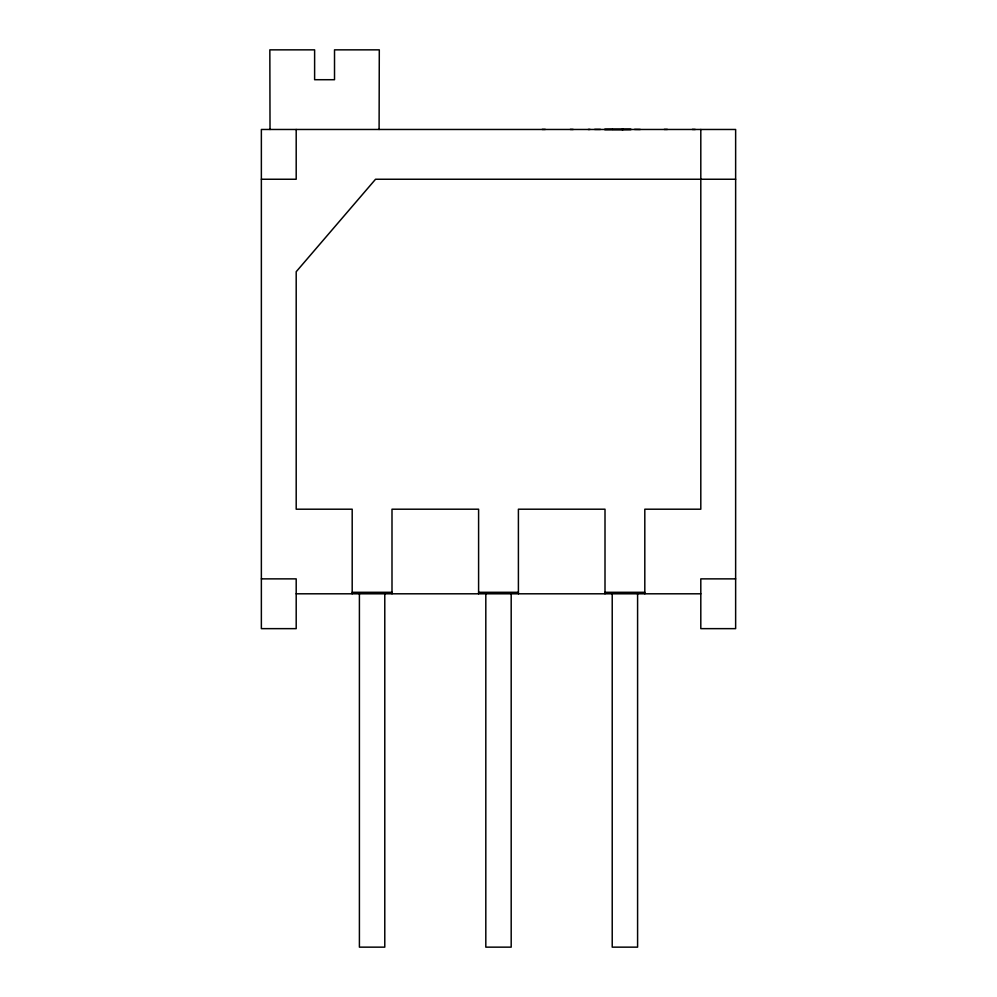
<?xml version="1.0" encoding="UTF-8"?>
<svg xmlns="http://www.w3.org/2000/svg" width="997" height="997" viewBox="0 0 997 997"><rect width="100%" height="100%" fill="white"/><g stroke="black" fill="none" stroke-linecap="round" stroke-linejoin="round"><path stroke-width="1.5" d="M379.097 129.473L379.296 49.85L334.518 49.85L334.518 79.71L314.616 79.71L314.616 49.85L269.838 49.85L270.025 129.473M640.298 129.473L634.516 129.423M622.701 129.473L631.338 129.473M588.143 129.473L590.062 129.423M545.334 129.423L542.131 129.423M667.404 129.423L664.201 129.423M600.456 129.423L594.611 129.423M630.802 129.423L621.854 129.473M261.364 179.248L296.196 179.248L296.196 129.473M735.636 179.248L375.545 179.248L296.196 271.72L296.196 509.205L352.19 509.205L352.19 593.801M261.364 578.871L296.196 578.871L296.196 628.646L261.364 628.646L261.364 129.473L735.636 129.473L735.636 628.646L700.804 628.646L700.804 578.871L735.636 578.871M352.19 592.305L391.995 592.305M478.597 592.305L518.403 592.305M605.005 592.305L644.81 592.305M296.196 593.801L700.804 593.801M692.292 129.423L695.283 129.473M570.222 129.423L573.213 129.473M700.804 129.473L700.804 509.205L644.81 509.205L644.81 593.801M637.594 593.801L637.594 947.15L612.22 947.15L612.22 593.801M605.005 593.801L605.005 509.205L518.403 509.205L518.403 593.801M511.187 593.801L511.187 947.15L485.813 947.15L485.813 593.801M478.597 593.801L478.597 509.205L391.995 509.205L391.995 593.801M384.78 593.801L384.78 947.15L359.406 947.15L359.406 593.801M612.569 129.423L604.481 129.473L623.05 129.473L612.569 129.473"/></g></svg>
